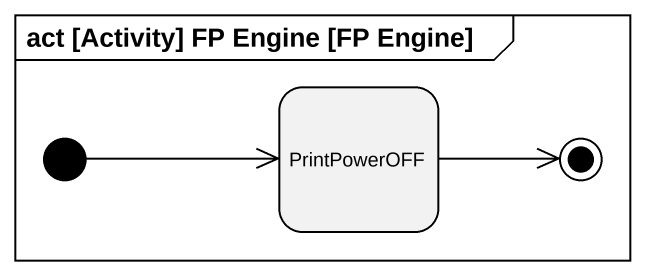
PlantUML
@startuml
mainframe act [Activity] FP Engine [FP Engine]
hide empty description
state PrintPowerOFF
[*] -right-> PrintPowerOFF
PrintPowerOFF -right-> [*]
@enduml
